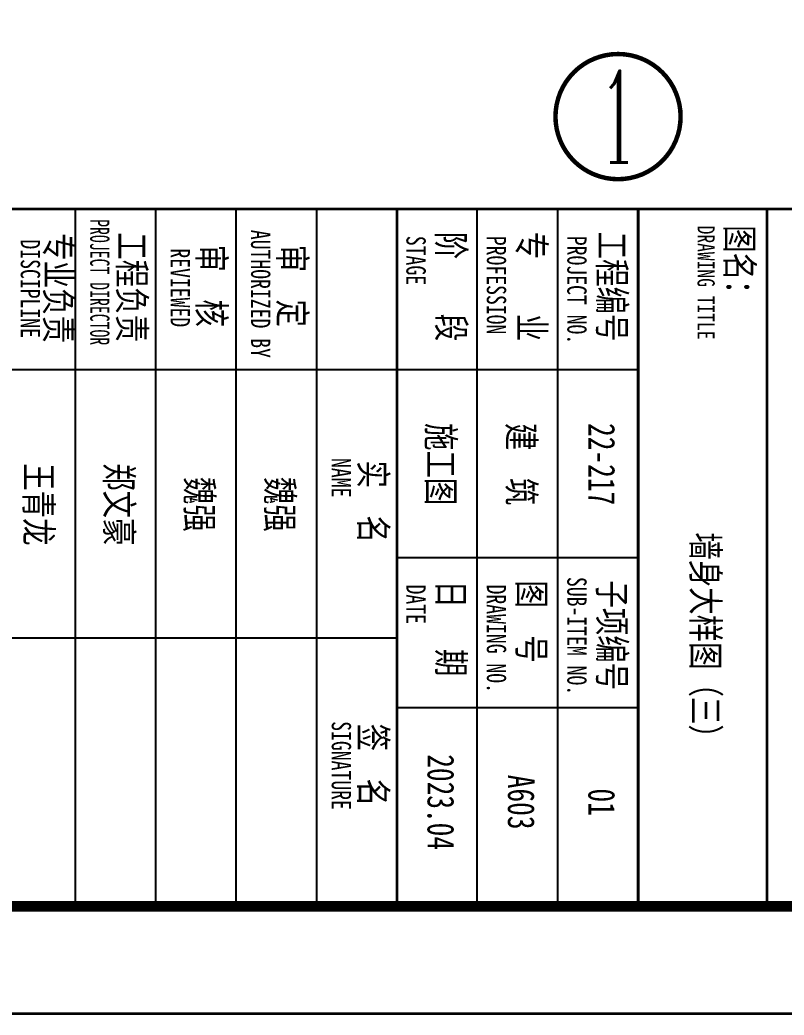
# Model space of a CAD drawing. Extents: x 1738711 to 2346805, y 1189731 to 2516152.
# Drawn here: x 1935284 to 1937421, y 1218398 to 1221180 of the extents above; entities that cross this region are included whole.
import ezdxf
from ezdxf.enums import TextEntityAlignment as Align

# ---------------------------------------------------------------- set-up
doc = ezdxf.new("R2010")
doc.units = 0
doc.header["$LTSCALE"] = 1000
doc.header["$MEASUREMENT"] = 0
for name, color, linetype in [('AXIS', 3, 'Continuous'), ('PUB_TEXT', 7, 'Continuous'), ('TK', 4, 'Continuous')]:
    doc.layers.add(name, color=color, linetype=linetype)
doc.styles.add('_TCH_LABEL', font='COMPLEX', dxfattribs={"bigfont": 'GBCBIG'})
doc.styles.add('宋体', font='SIMSUN.TTF', dxfattribs={"width": 0.75})

# ---------------------------------------------------------------- blocks, each defined once
blk = doc.blocks.new('hjashrtahreahe')
at = {"color": 1}
blk.add_line((76600, 11800), (83100, 11800), dxfattribs=at)
at = {"layer": 'TK', "color": 7}
for p, q in [((78100.3, 11800), (78100.3, 9550)), ((79850, 11800), (79850, 9550)), ((81250.3, 11800), (81250.3, 9550)), ((83100, 11050), (76600, 11050)), ((83100, 10300), (76600, 10300)), ((83100, 9550), (76700, 9550)), ((78100, 9550), (78100, 3550)), ((80600, 9550), (80600, 3550)), ((76600, 8800), (83100, 8800)), ((76600, 8050), (83100, 8050)), ((76600, 7300), (83100, 7300)), ((76600, 6550), (83100, 6550))]:
    blk.add_line(p, q, dxfattribs=at)
at = {"layer": 'TK', "color": 7, "const_width": 25}
for points in [[(0, 59400), (84100, 59400), (84100, 0), (0, 0)], [(76600, 16600), (83100, 16600), (83100, 11800), (76600, 11800)], [(76600, 11800), (83100, 11800), (83100, 9550), (76600, 9550)]]:
    blk.add_lwpolyline(points, close=True, dxfattribs=at)
at = {"layer": 'TK', "color": 3, "const_width": 100}
blk.add_lwpolyline([(2500, 1000), (2500, 58400), (83100, 58400), (83100, 1000)], close=True, dxfattribs=at)
at = {"layer": 'TK', "color": 7, "const_width": 25}
for points in [[(76600, 58400), (76600, 1000)], [(76600, 13000), (83100, 13000)], [(76600, 11800), (83100, 11800)], [(76600, 11800), (83100, 11800)], [(76600, 3550), (76600, 9550), (83100, 9550), (83100, 3550)]]:
    blk.add_lwpolyline(points, dxfattribs=at)
at = {"layer": 'TK', "color": 7, "style": '宋体'}
for s, height, width, p in [('图名：', 250, 0.75, (76751.3, 12621.6)), ('DRAWING TITLE', 160, 0.75, (76755.1, 12353.6)), ('工程编号', 250, 0.75, (76811.7, 11431.8)), ('子项编号', 250, 0.75, (80061.7, 11431.8)), ('PROJECT NO.', 180, 0.75, (76850.2, 11139)), (' SUB-ITEM NO. ', 180, 0.75, (79937.3, 11139)), ('专    业', 250, 0.75, (76811.7, 10681.8)), ('图  号', 250, 0.75, (80061.7, 10681.8)), ('PROFESSION', 180, 0.75, (76850.2, 10389)), ('DRAWING NO.', 180, 0.75, (80100.2, 10389)), ('阶    段', 250, 0.75, (76811.7, 9931.8)), ('日   期', 250, 0.75, (80061.7, 9931.8)), ('STAGE', 180, 0.75, (76850.2, 9639)), ('DATE', 180, 0.75, (80100.2, 9639)), ('实  名', 250, 0.75, (78944.4, 9204.3)), ('签  名', 250, 0.75, (81397.3, 9204.3)), ('NAME', 180, 0.75, (78920.9, 8943)), ('SIGNATURE', 180, 0.75, (81373.7, 8943)), ('审  定', 250, 0.75, (76933.3, 8451.2)), ('AUTHORIZED BY', 180, 0.75, (76794.3, 8190.7)), ('审  核', 250, 0.75, (76932.4, 7697.7)), ('REVIEWED', 180, 0.75, (76967.1, 7440.7)), ('工程负责', 250, 0.75, (76817.7, 6955.6)), ('PROJECT DIRECTOR', 180, 0.6, (76694.8, 6690.7)), ('专业负责', 250, 0.75, (76826.7, 6274.8)), ('DISCIPLINE', 180, 0.75, (76883.8, 6043.6))]:
    blk.add_text(s, height=height, dxfattribs=dict(at, width=width)).set_placement(p)
at = {"layer": 'TK', "style": '宋体', "width": 0.75}
for tag, height, p in [('项目负责人', 350, (6002.9, 57088.7)), ('专业负责人', 350, (6002.9, 56223.7)), ('设计人', 350, (6002.9, 55419.4)), ('版号1', 250, (77303.9, 22193.4)), ('时间1', 250, (82405.3, 22193.4)), ('版号2', 250, (77303.9, 21593.4)), ('时间2', 250, (82405.3, 21593.4)), ('版号3', 250, (77303.9, 20993.4)), ('时间3', 250, (82405.3, 20993.4)), ('建筑会签', 0.0001, (78977.9, 2403.2)), ('电气会签', 0.0001, (82127.9, 2403.2)), ('结构会签', 0.0001, (78977.9, 1803.2)), ('暖通会签', 0.0001, (82127.9, 1803.2)), ('给排水会签', 0.0001, (78977.9, 1249.5)), ('智能化会签', 0.0001, (82127.9, 1249.5))]:
    blk.add_attdef(tag, text='', height=height, dxfattribs=at).set_placement(p, align=Align.CENTER)
for tag, p in [('合作设计单位', (80815.9, 48985.9)), ('版号说明1', (79853.9, 22318.2)), ('版号说明2', (79853.9, 21718.2)), ('版号说明3', (79853.9, 21118.2)), ('浙江绿储科技有限公司', (80545.2, 16035.9)), ('百兆瓦级集中式熔盐储能关键', (80545.2, 14953.2)), ('设备研发及制造基地项目', (80545.2, 14603.3)), ('1#研发楼', (80545.2, 13635.9)), ('图名', (80545.2, 12435.9)), ('工程编号', (78977.9, 11460.9)), ('子项编号', (82127.9, 11460.9)), ('建筑', (78977.9, 10710.9)), ('图号', (82127.9, 10710.9)), ('施工图', (78977.9, 9960.9)), ('2023.03', (82127.9, 9960.9)), ('审定', (79352.9, 8460.9)), ('审核', (79352.9, 7710.9)), ('工程负责', (79352.9, 6960.9)), ('专业负责', (79352.9, 6210.9)), ('设计', (79352.9, 5460.9)), ('制图', (79352.9, 4710.9)), ('校对', (79352.9, 3960.9))]:
    blk.add_attdef(tag, text='', height=250, dxfattribs=at).set_placement(p, align=Align.MIDDLE_CENTER)

msp = doc.modelspace()

# ---------------------------------------------------------------- linework, layer by layer
at = {"layer": 'AXIS', "const_width": 12.5}
msp.add_lwpolyline([(1937131.8, 1220909.8, 1), (1936781.8, 1220909.8, 1)], format="xyb", close=True, dxfattribs=at)

# ---------------------------------------------------------------- block references
ref = msp.add_blockref('hjashrtahreahe', (1933473.1, 1243631.6), dxfattribs=dict(xscale=0.3, yscale=0.3, zscale=0.3, rotation=270))
ref.add_attrib('专业负责', '王青龙', dxfattribs={"layer": 'TK', "height": 75, "rotation": 270, "style": '宋体', "width": 0.75}).set_placement((1935336.4, 1219825.7), align=Align.MIDDLE_CENTER)
ref.add_attrib('工程负责', '郑文豪', dxfattribs={"layer": 'TK', "height": 75, "rotation": 270, "style": '宋体', "width": 0.75}).set_placement((1935561.4, 1219825.7), align=Align.MIDDLE_CENTER)
ref.add_attrib('审核', '魏强', dxfattribs={"layer": 'TK', "height": 75, "rotation": 270, "style": '宋体', "width": 0.75}).set_placement((1935786.4, 1219825.7), align=Align.MIDDLE_CENTER)
ref.add_attrib('审定', '魏强', dxfattribs={"layer": 'TK', "height": 75, "rotation": 270, "style": '宋体', "width": 0.75}).set_placement((1936011.4, 1219825.7), align=Align.MIDDLE_CENTER)
ref.add_attrib('日期', '2023.04', dxfattribs={"layer": 'TK', "height": 75, "rotation": 270, "style": '宋体', "width": 0.75}).set_placement((1936461.4, 1218993.2), align=Align.MIDDLE_CENTER)
ref.add_attrib('图号', 'A603', dxfattribs={"layer": 'TK', "height": 75, "rotation": 270, "style": '宋体', "width": 0.75}).set_placement((1936686.4, 1218993.2), align=Align.MIDDLE_CENTER)
ref.add_attrib('子项编号', '01', dxfattribs={"layer": 'TK', "height": 75, "rotation": 270, "style": '宋体', "width": 0.75}).set_placement((1936911.4, 1218993.2), align=Align.MIDDLE_CENTER)
ref.add_attrib('阶段', '施工图', dxfattribs={"layer": 'TK', "height": 75, "rotation": 270, "style": '宋体', "width": 0.75}).set_placement((1936461.4, 1219938.2), align=Align.MIDDLE_CENTER)
ref.add_attrib('专业', '建  筑', dxfattribs={"layer": 'TK', "height": 75, "rotation": 270, "style": '宋体', "width": 0.75}).set_placement((1936686.4, 1219938.2), align=Align.MIDDLE_CENTER)
ref.add_attrib('工程编号', '22-217', dxfattribs={"layer": 'TK', "height": 75, "rotation": 270, "style": '宋体', "width": 0.75}).set_placement((1936911.4, 1219938.2), align=Align.MIDDLE_CENTER)
ref.add_attrib('图名_001', '墙身大样图（三）', (1937164.1, 1219747.5), dxfattribs={"layer": 'TK', "height": 75, "rotation": 270, "style": '宋体', "width": 0.75})

# ---------------------------------------------------------------- texts
at = {"layer": 'PUB_TEXT', "color": 7, "style": '_TCH_LABEL'}
msp.add_text('1', height=257.4, dxfattribs=at).set_placement((1936901.6, 1220781.1), (1937011.9, 1220781.1), align=Align.FIT)

doc.saveas('drawing.dxf')
